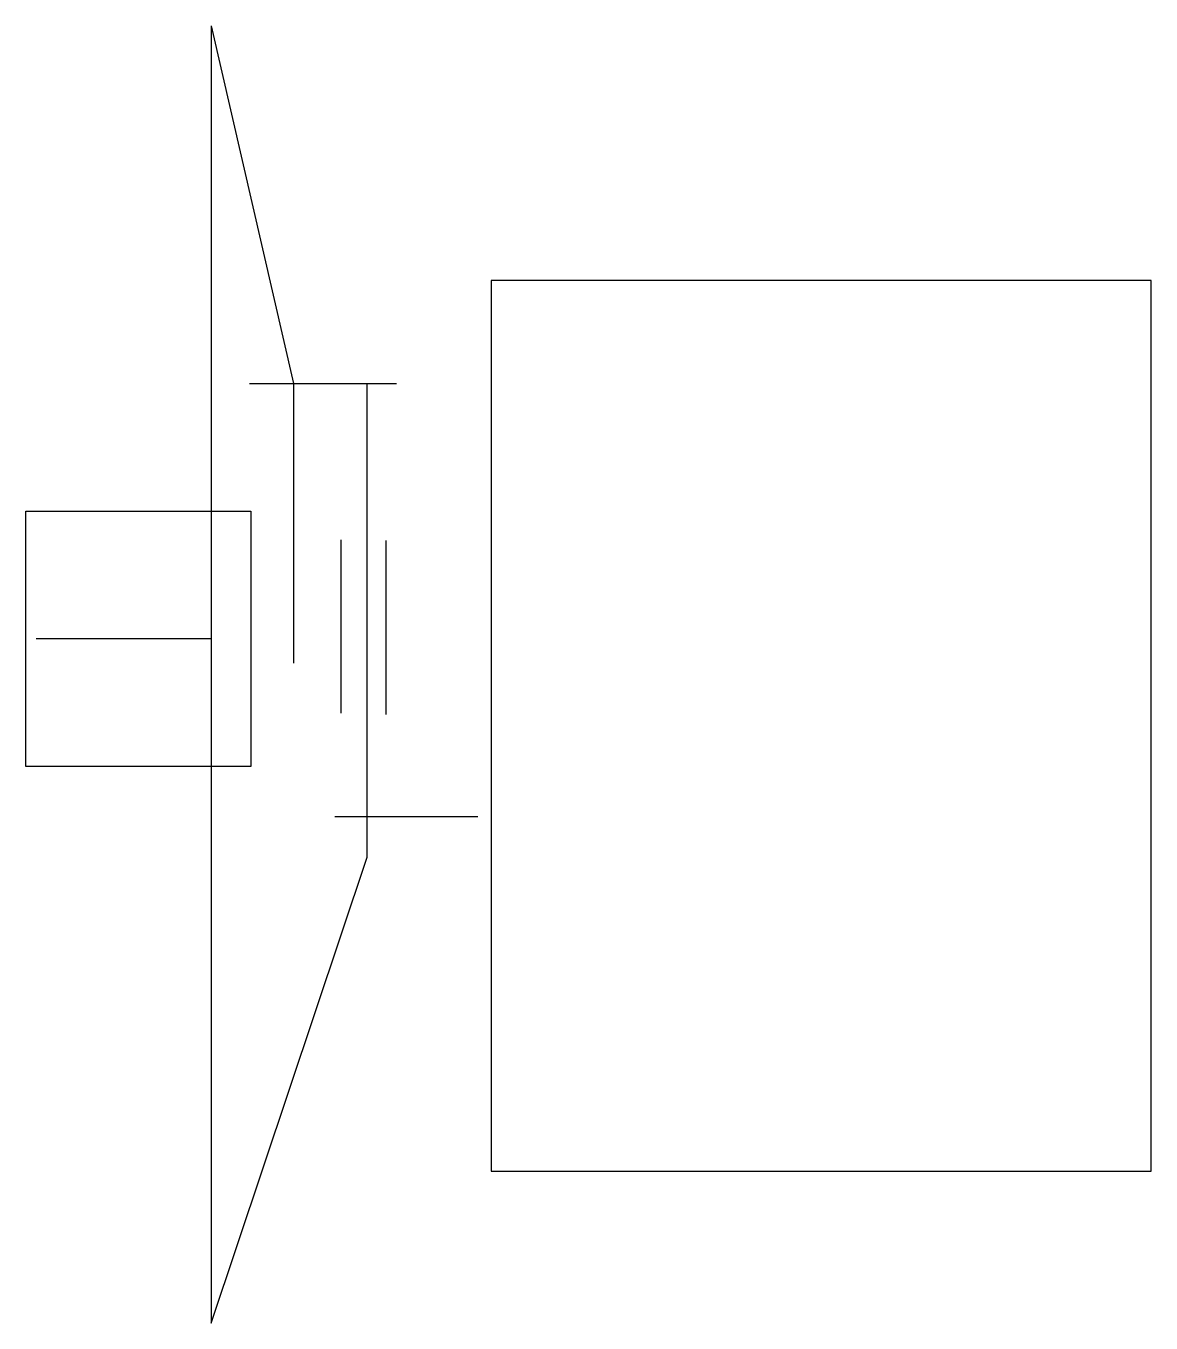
# Model space of a CAD drawing. Header units: millimetres. Extents: x -376 to 174, y -331 to 304.
import ezdxf

# ---------------------------------------------------------------- set-up
doc = ezdxf.new("R2010")
doc.units = ezdxf.units.MM
doc.layers.get('0').update_dxf_attribs({"linetype": 'CONTINUOUS'})

msp = doc.modelspace()

# ---------------------------------------------------------------- linework, layer by layer
for p, q in [((-285.66, 303.58), (-285.66, -331.42)), ((-285.66, 303.58), (-245.25, 128.58)), ((-266.8, 128.58), (-194.8, 128.58)), ((-245.25, 128.58), (-245.25, -8.43)), ((-209.25, -103.37), (-209.25, 128.58)), ((-221.95, -32.91), (-221.95, 52.05)), ((-199.95, -33.48), (-199.95, 51.66)), ((-285.66, 3.58), (-371.33, 3.58)), ((-225.01, -83.42), (-155.01, -83.42)), ((-285.66, -331.42), (-209.25, -103.37))]:
    msp.add_line(p, q)
for points in [[(174.49, 179.01), (-148.51, 179.01), (-148.51, -256.99), (174.49, -256.99)], [(-376.25, 66.08), (-266.25, 66.08), (-266.25, -58.92), (-376.25, -58.92)]]:
    msp.add_lwpolyline(points, close=True)

doc.saveas('drawing.dxf')
